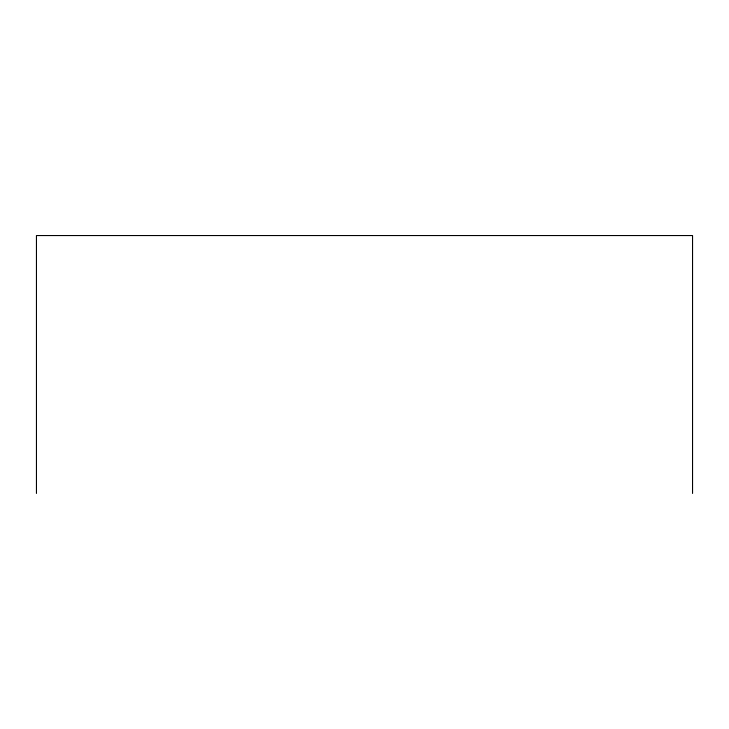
<?xml version="1.0" encoding="UTF-8"?>
<svg xmlns="http://www.w3.org/2000/svg" width="729" height="729" viewBox="0 0 729 729"><rect width="100%" height="100%" fill="white"/><g stroke="black" fill="none" stroke-linecap="round" stroke-linejoin="round"><path stroke-width="1.09" d="M692.55 493.451L692.55 235.549L36.45 235.549L36.45 493.451"/></g></svg>
